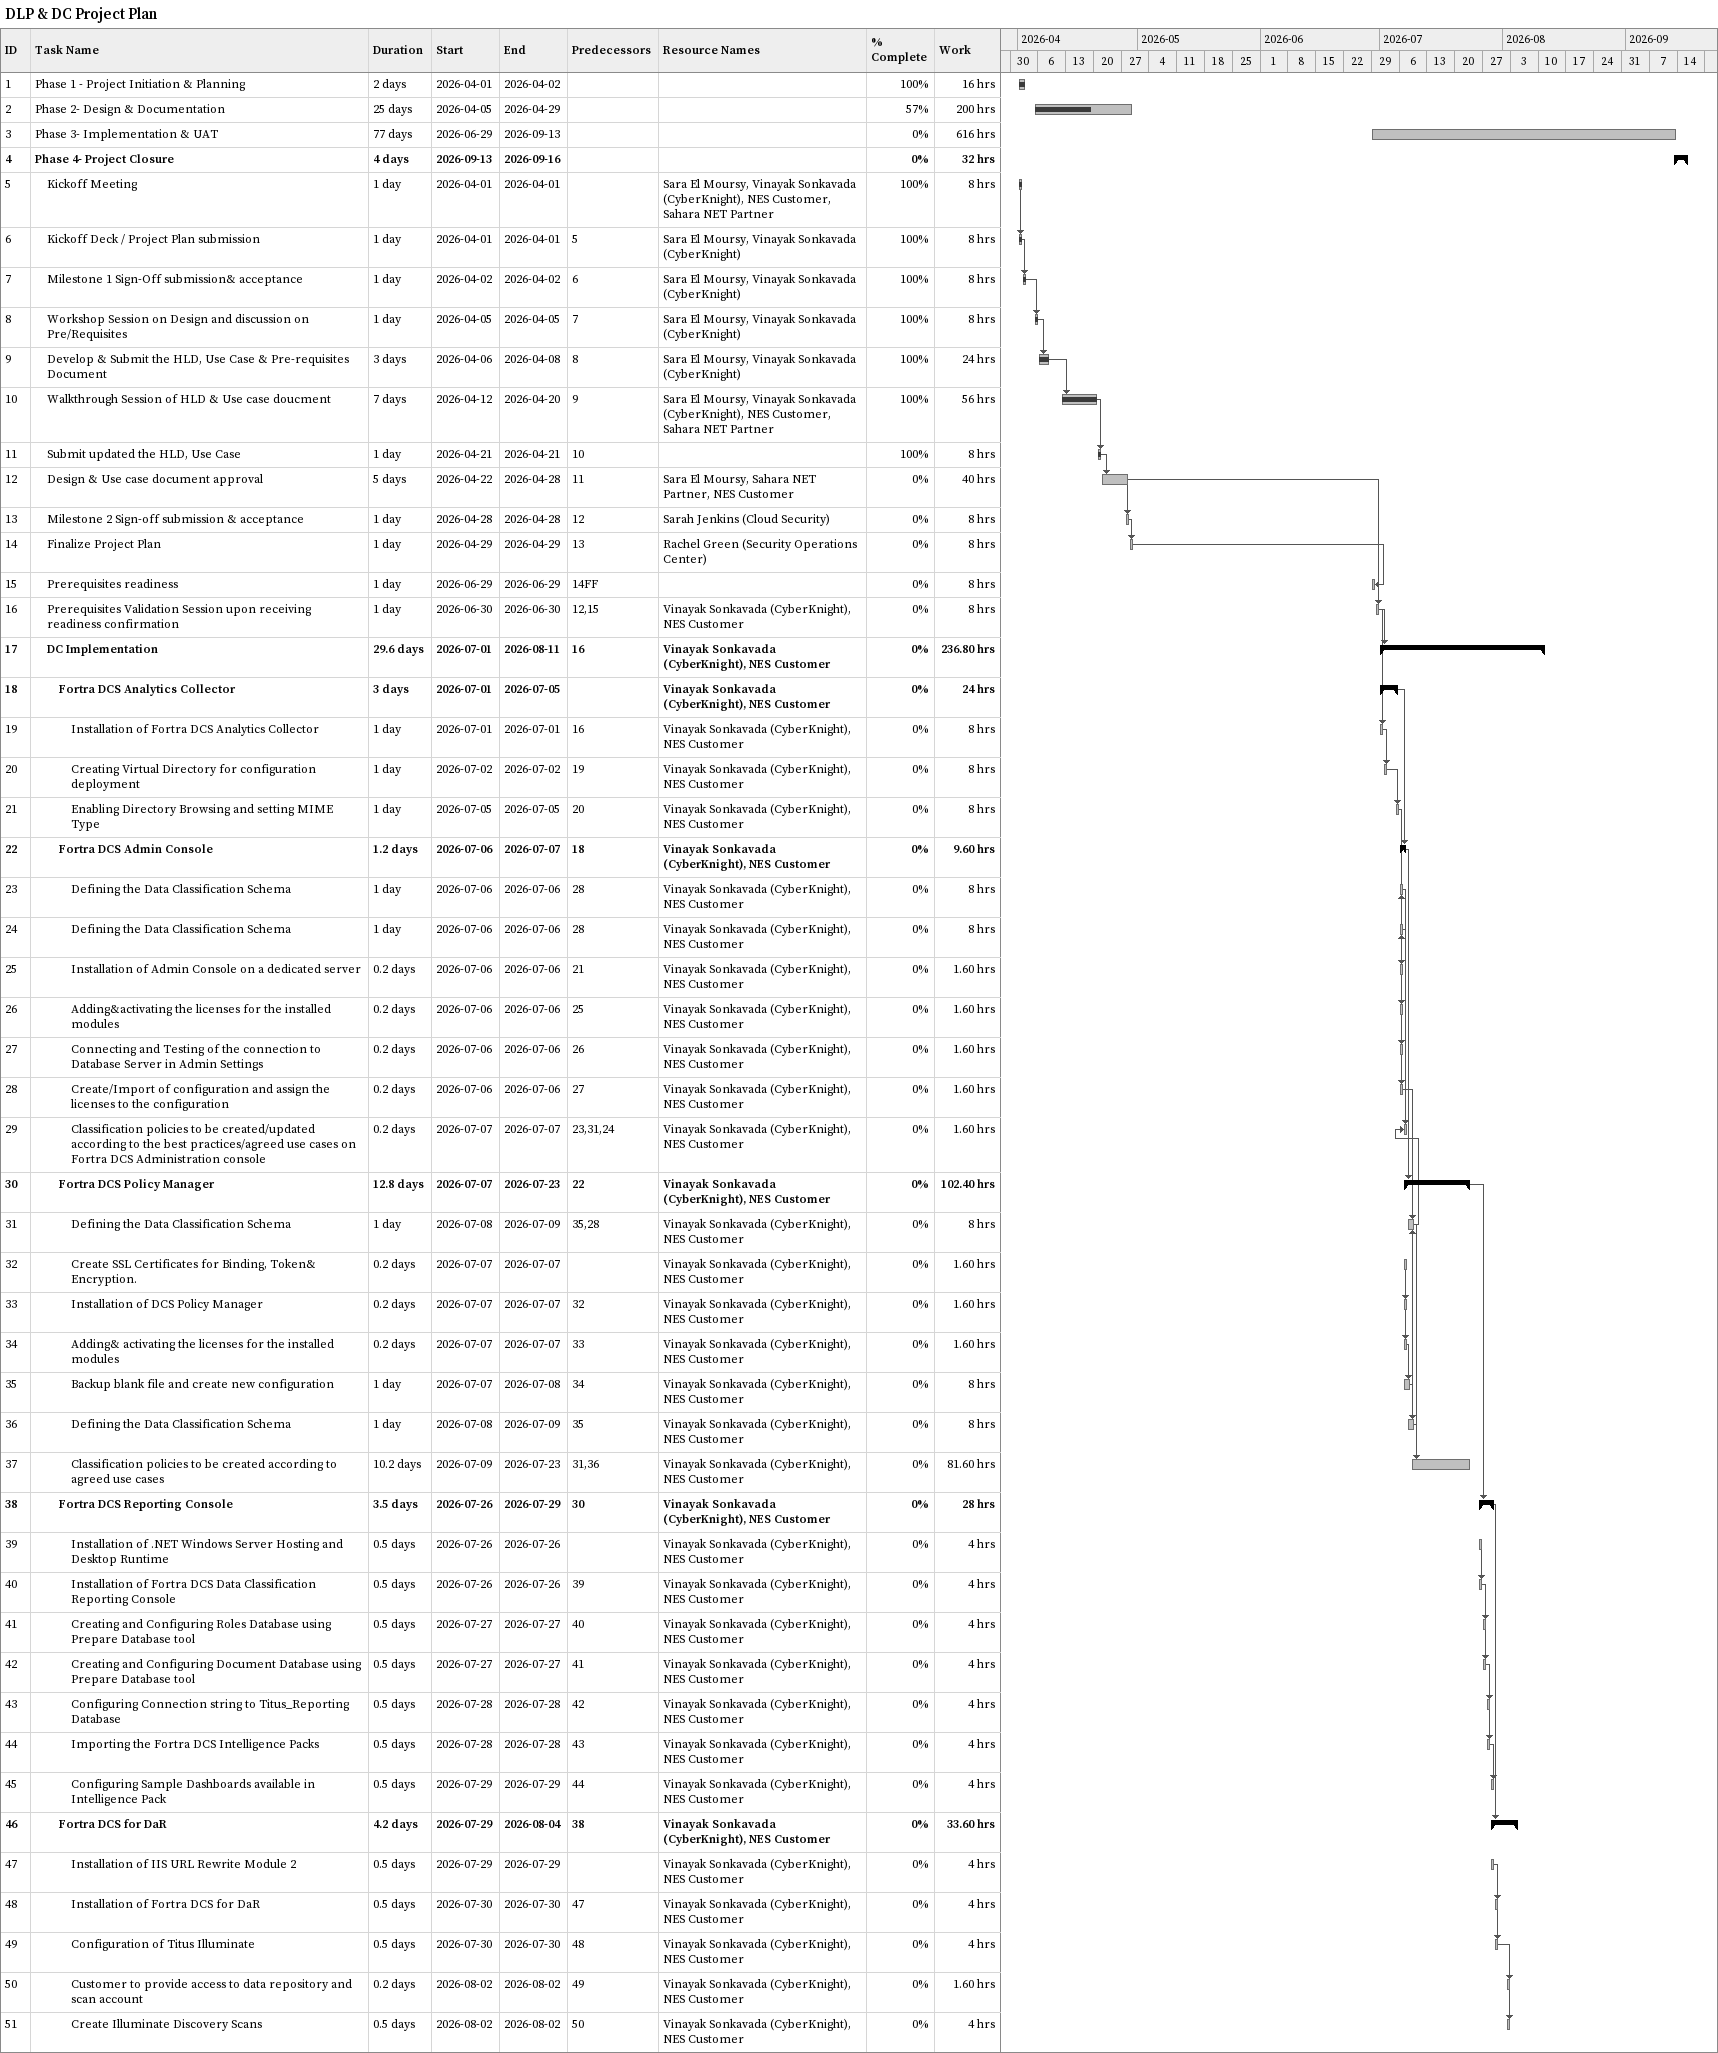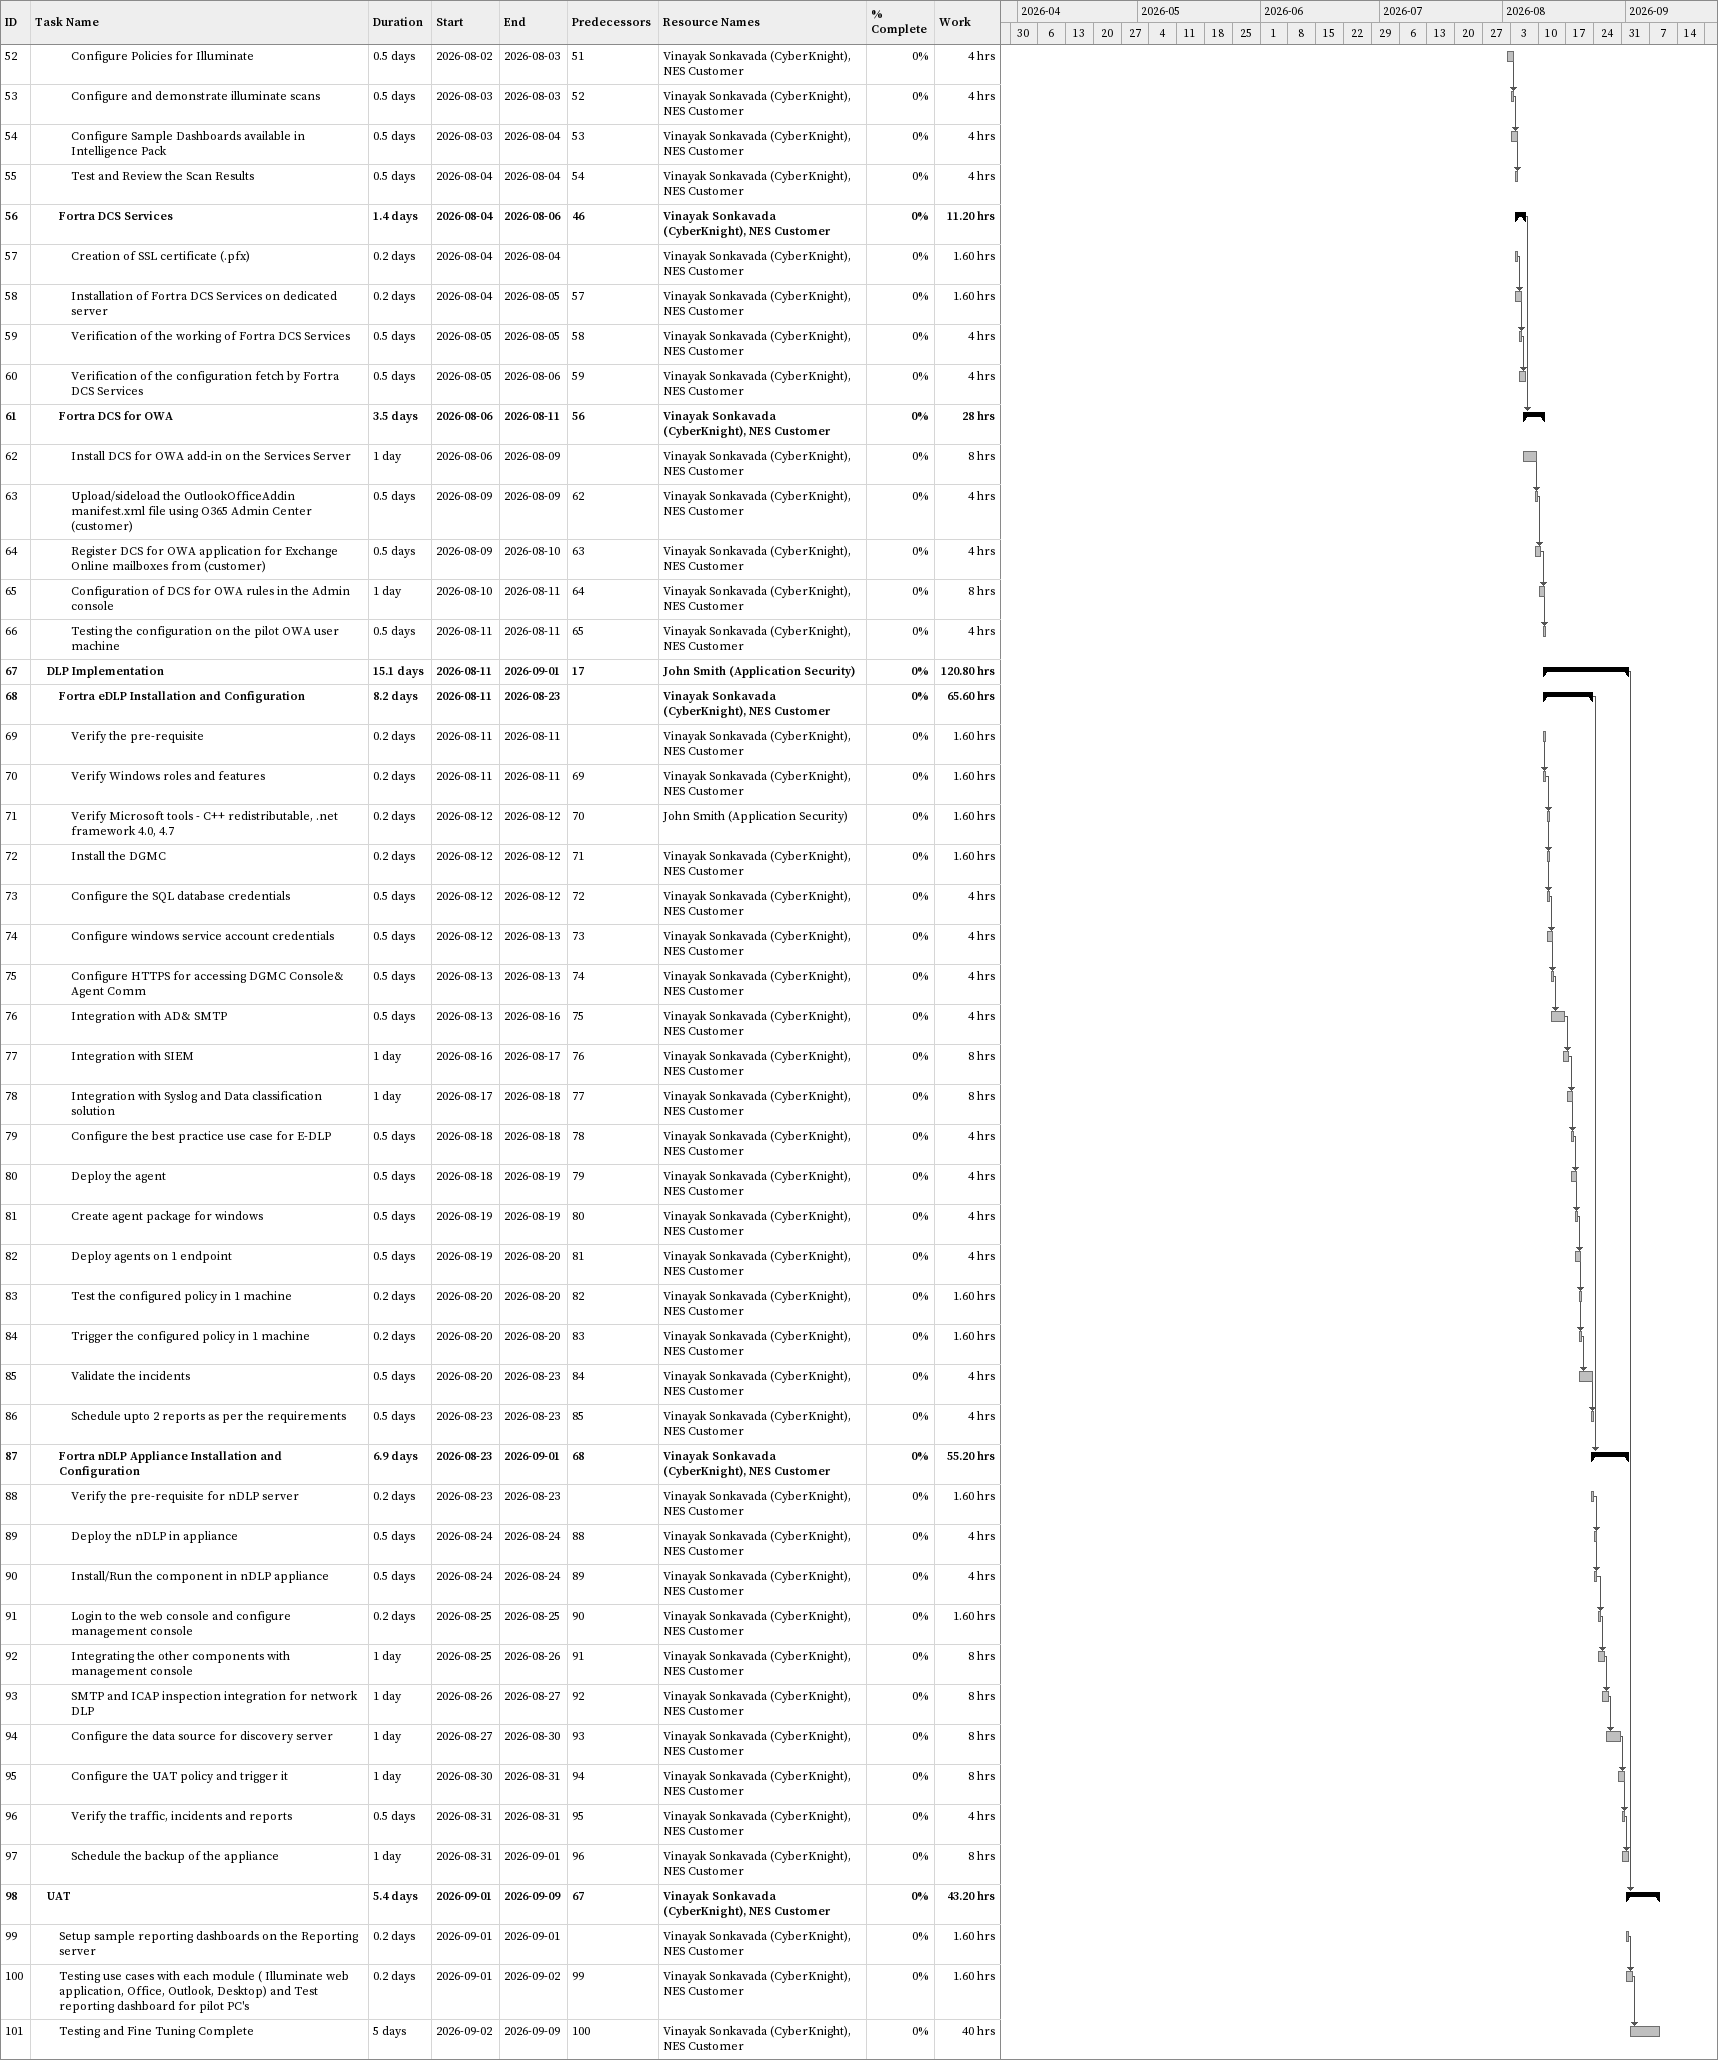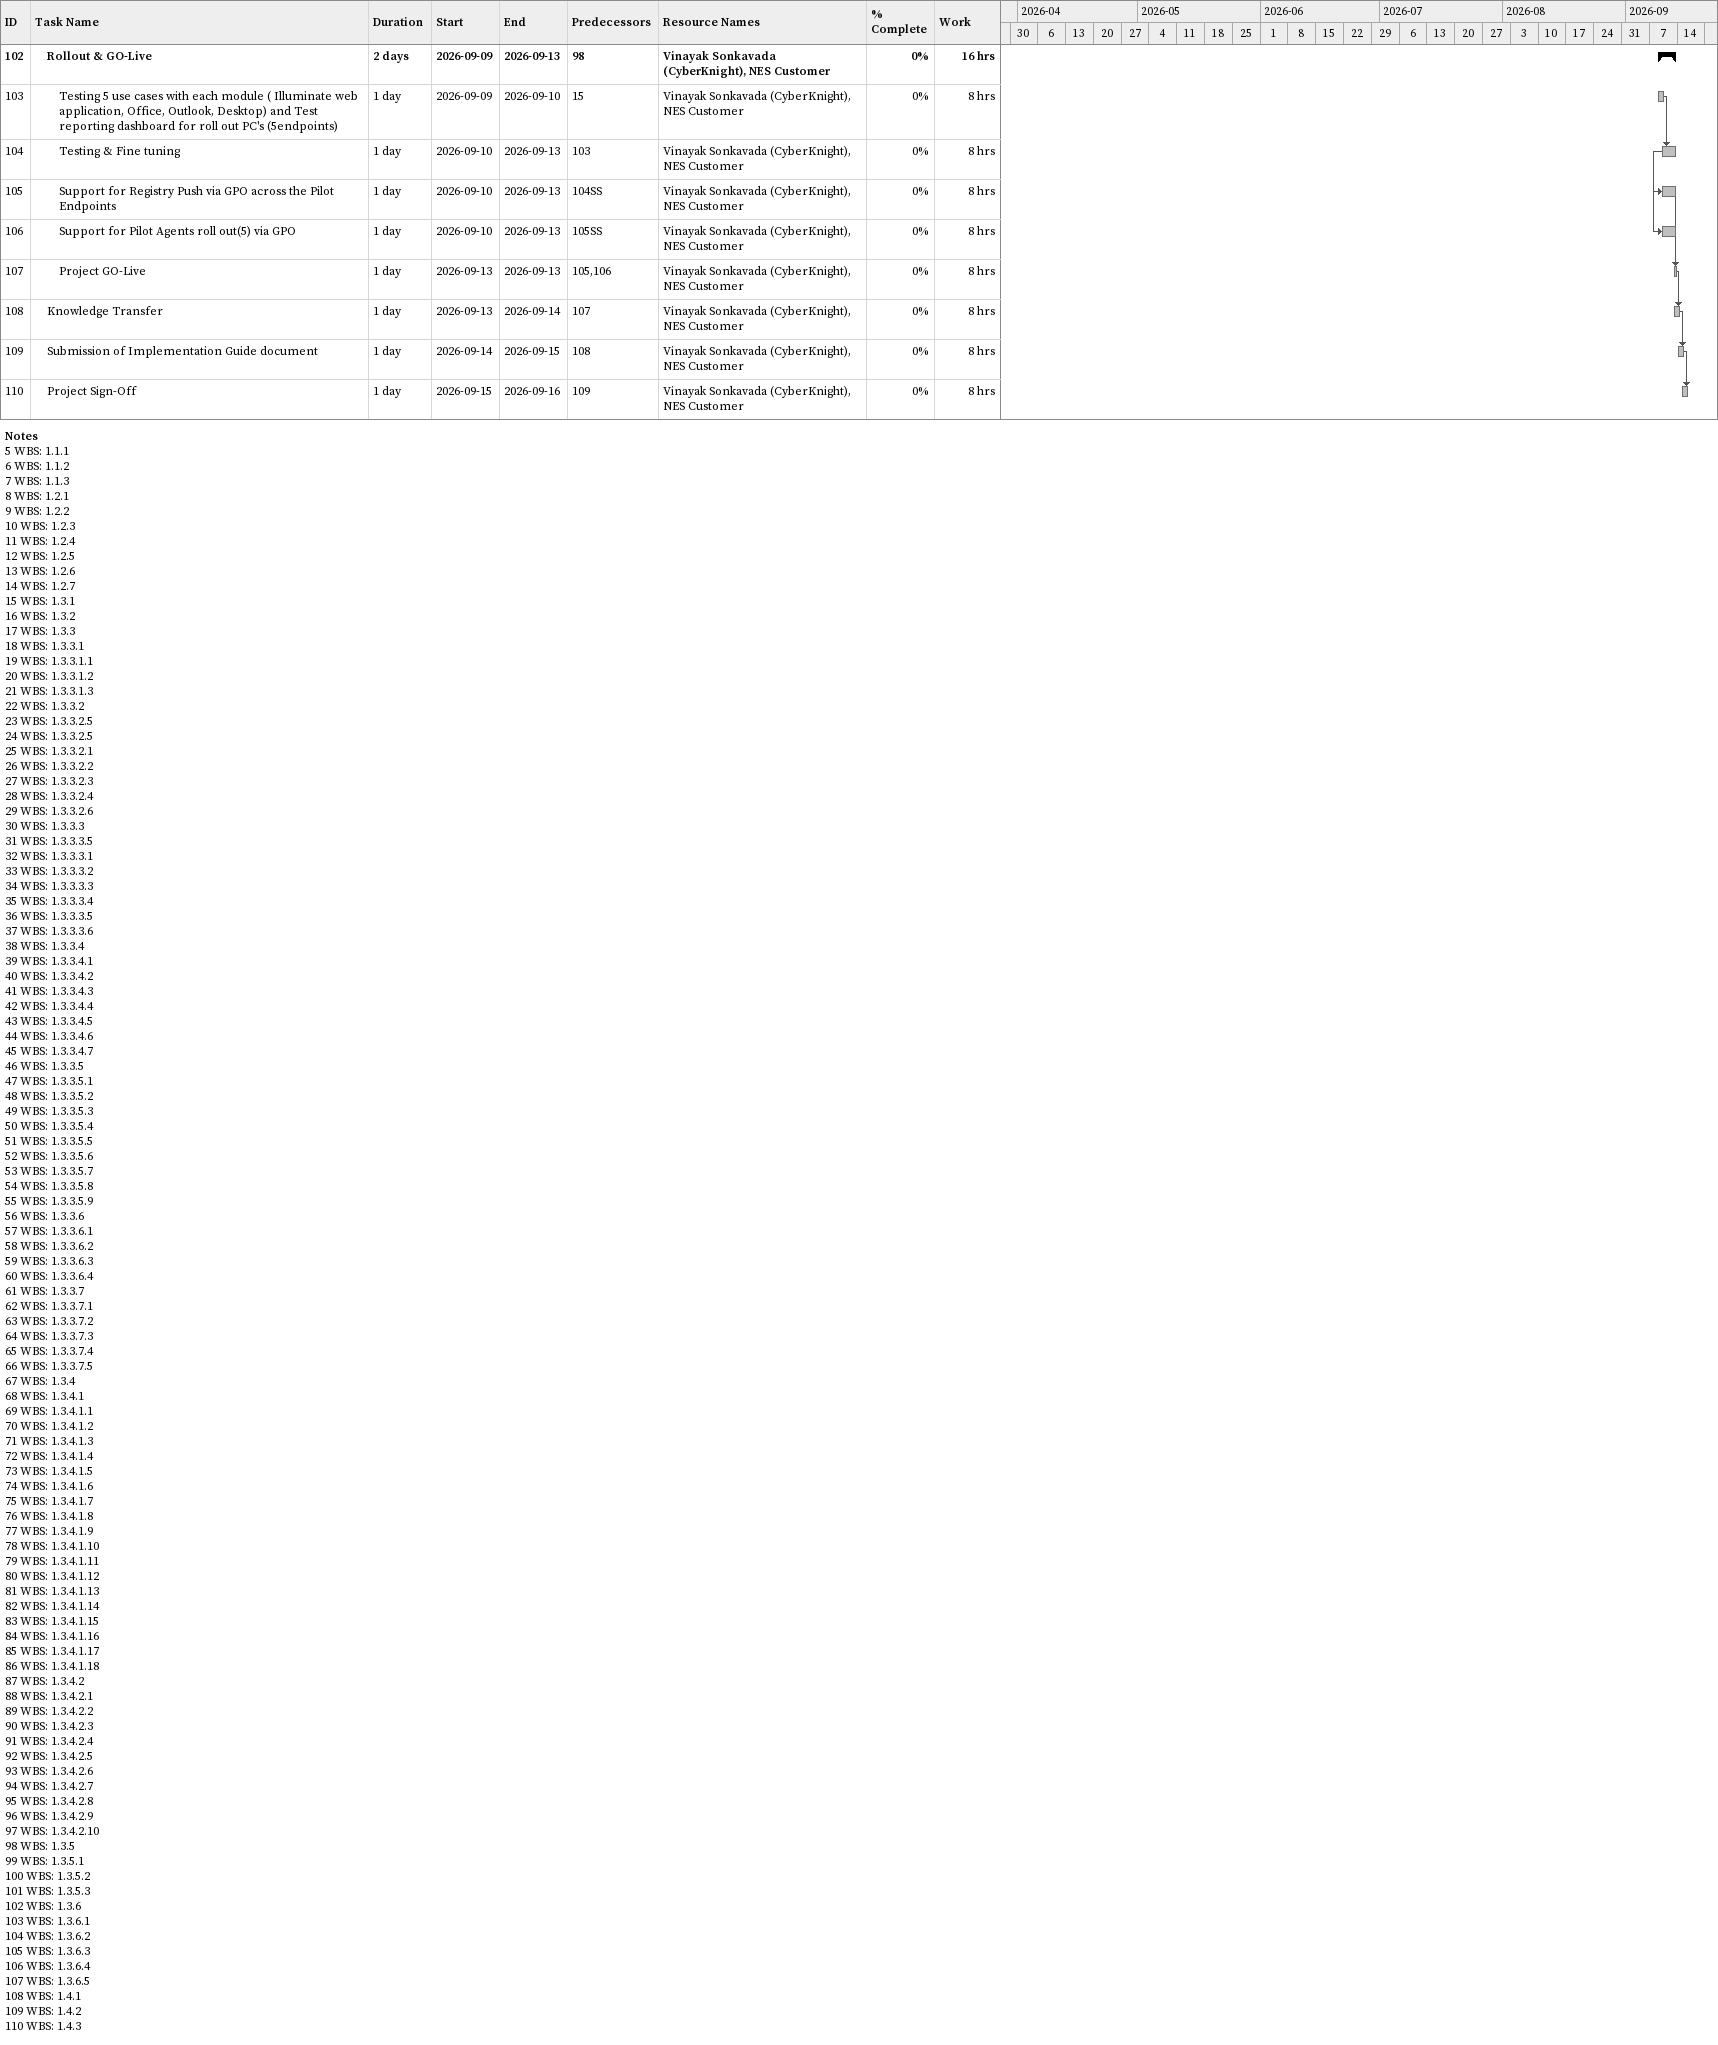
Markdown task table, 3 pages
DLP & DC Project Plan

| ID | Level | Task | Duration | Start | Finish | Predecessors | Resources | % complete | Work (h) |
|---|---|---|---|---|---|---|---|---|---|
| 1 | 1 | Phase 1 - Project Initiation & Planning | 2d | 2026-04-01 | 2026-04-02 |  |  | 100 | 16 |
| 2 | 1 | Phase 2- Design & Documentation | 25d | 2026-04-05 | 2026-04-29 |  |  | 57 | 200 |
| 3 | 1 | Phase 3- Implementation & UAT | 77d | 2026-06-29 | 2026-09-13 |  |  | 0 | 616 |
| 4 | 1 | **Phase 4- Project Closure** | 4d | 2026-09-13 | 2026-09-16 |  |  | 0 | 32 |
| 5 | 2 | Kickoff Meeting | 1d | 2026-04-01 | 2026-04-01 |  | Sara El Moursy, Vinayak Sonkavada (CyberKnight), NES Customer, Sahara NET Partner | 100 | 8 |
| 6 | 2 | Kickoff Deck / Project Plan submission | 1d | 2026-04-01 | 2026-04-01 | 5 | Sara El Moursy, Vinayak Sonkavada (CyberKnight) | 100 | 8 |
| 7 | 2 | Milestone 1 Sign-Off submission& acceptance | 1d | 2026-04-02 | 2026-04-02 | 6 | Sara El Moursy, Vinayak Sonkavada (CyberKnight) | 100 | 8 |
| 8 | 2 | Workshop Session on Design and discussion on Pre/Requisites | 1d | 2026-04-05 | 2026-04-05 | 7 | Sara El Moursy, Vinayak Sonkavada (CyberKnight) | 100 | 8 |
| 9 | 2 | Develop & Submit the HLD, Use Case & Pre-requisites Document | 3d | 2026-04-06 | 2026-04-08 | 8 | Sara El Moursy, Vinayak Sonkavada (CyberKnight) | 100 | 24 |
| 10 | 2 | Walkthrough Session of HLD & Use case doucment | 7d | 2026-04-12 | 2026-04-20 | 9 | Sara El Moursy, Vinayak Sonkavada (CyberKnight), NES Customer, Sahara NET Partner | 100 | 56 |
| 11 | 2 | Submit updated the HLD, Use Case | 1d | 2026-04-21 | 2026-04-21 | 10 |  | 100 | 8 |
| 12 | 2 | Design & Use case document approval | 5d | 2026-04-22 | 2026-04-28 | 11 | Sara El Moursy, Sahara NET Partner, NES Customer | 0 | 40 |
| 13 | 2 | Milestone 2 Sign-off submission & acceptance | 1d | 2026-04-28 | 2026-04-28 | 12 | Sarah Jenkins (Cloud Security) | 0 | 8 |
| 14 | 2 | Finalize Project Plan | 1d | 2026-04-29 | 2026-04-29 | 13 | Rachel Green (Security Operations Center) | 0 | 8 |
| 15 | 2 | Prerequisites readiness | 1d | 2026-06-29 | 2026-06-29 | 14FF |  | 0 | 8 |
| 16 | 2 | Prerequisites Validation Session upon receiving readiness confirmation | 1d | 2026-06-30 | 2026-06-30 | 12, 15 | Vinayak Sonkavada (CyberKnight), NES Customer | 0 | 8 |
| 17 | 2 | **DC Implementation** | 29.6d | 2026-07-01 | 2026-08-11 | 16 | Vinayak Sonkavada (CyberKnight), NES Customer | 0 | 236.80 |
| 18 | 3 | **Fortra DCS Analytics Collector** | 3d | 2026-07-01 | 2026-07-05 |  | Vinayak Sonkavada (CyberKnight), NES Customer | 0 | 24 |
| 19 | 4 | Installation of Fortra DCS Analytics Collector | 1d | 2026-07-01 | 2026-07-01 | 16 | Vinayak Sonkavada (CyberKnight), NES Customer | 0 | 8 |
| 20 | 4 | Creating Virtual Directory for configuration deployment | 1d | 2026-07-02 | 2026-07-02 | 19 | Vinayak Sonkavada (CyberKnight), NES Customer | 0 | 8 |
| 21 | 4 | Enabling Directory Browsing and setting MIME Type | 1d | 2026-07-05 | 2026-07-05 | 20 | Vinayak Sonkavada (CyberKnight), NES Customer | 0 | 8 |
| 22 | 3 | **Fortra DCS Admin Console** | 1.2d | 2026-07-06 | 2026-07-07 | 18 | Vinayak Sonkavada (CyberKnight), NES Customer | 0 | 9.60 |
| 23 | 4 | Defining the Data Classification Schema | 1d | 2026-07-06 | 2026-07-06 | 28 | Vinayak Sonkavada (CyberKnight), NES Customer | 0 | 8 |
| 24 | 4 | Defining the Data Classification Schema | 1d | 2026-07-06 | 2026-07-06 | 28 | Vinayak Sonkavada (CyberKnight), NES Customer | 0 | 8 |
| 25 | 4 | Installation of Admin Console on a dedicated server | 0.2d | 2026-07-06 | 2026-07-06 | 21 | Vinayak Sonkavada (CyberKnight), NES Customer | 0 | 1.60 |
| 26 | 4 | Adding&activating the licenses for the installed modules | 0.2d | 2026-07-06 | 2026-07-06 | 25 | Vinayak Sonkavada (CyberKnight), NES Customer | 0 | 1.60 |
| 27 | 4 | Connecting and Testing of the connection to Database Server in Admin Settings | 0.2d | 2026-07-06 | 2026-07-06 | 26 | Vinayak Sonkavada (CyberKnight), NES Customer | 0 | 1.60 |
| 28 | 4 | Create/Import of configuration and assign the licenses to the configuration | 0.2d | 2026-07-06 | 2026-07-06 | 27 | Vinayak Sonkavada (CyberKnight), NES Customer | 0 | 1.60 |
| 29 | 4 | Classification policies to be created/updated according to the best practices/agreed use cases on Fortra DCS Administration console | 0.2d | 2026-07-07 | 2026-07-07 | 23, 31, 24 | Vinayak Sonkavada (CyberKnight), NES Customer | 0 | 1.60 |
| 30 | 3 | **Fortra DCS Policy Manager** | 12.8d | 2026-07-07 | 2026-07-23 | 22 | Vinayak Sonkavada (CyberKnight), NES Customer | 0 | 102.40 |
| 31 | 4 | Defining the Data Classification Schema | 1d | 2026-07-08 | 2026-07-09 | 35, 28 | Vinayak Sonkavada (CyberKnight), NES Customer | 0 | 8 |
| 32 | 4 | Create SSL Certificates for Binding, Token& Encryption. | 0.2d | 2026-07-07 | 2026-07-07 |  | Vinayak Sonkavada (CyberKnight), NES Customer | 0 | 1.60 |
| 33 | 4 | Installation of DCS Policy Manager | 0.2d | 2026-07-07 | 2026-07-07 | 32 | Vinayak Sonkavada (CyberKnight), NES Customer | 0 | 1.60 |
| 34 | 4 | Adding& activating the licenses for the installed modules | 0.2d | 2026-07-07 | 2026-07-07 | 33 | Vinayak Sonkavada (CyberKnight), NES Customer | 0 | 1.60 |
| 35 | 4 | Backup blank file and create new configuration | 1d | 2026-07-07 | 2026-07-08 | 34 | Vinayak Sonkavada (CyberKnight), NES Customer | 0 | 8 |
| 36 | 4 | Defining the Data Classification Schema | 1d | 2026-07-08 | 2026-07-09 | 35 | Vinayak Sonkavada (CyberKnight), NES Customer | 0 | 8 |
| 37 | 4 | Classification policies to be created according to agreed use cases | 10.2d | 2026-07-09 | 2026-07-23 | 31, 36 | Vinayak Sonkavada (CyberKnight), NES Customer | 0 | 81.60 |
| 38 | 3 | **Fortra DCS Reporting Console** | 3.5d | 2026-07-26 | 2026-07-29 | 30 | Vinayak Sonkavada (CyberKnight), NES Customer | 0 | 28 |
| 39 | 4 | Installation of .NET Windows Server Hosting and Desktop Runtime | 0.5d | 2026-07-26 | 2026-07-26 |  | Vinayak Sonkavada (CyberKnight), NES Customer | 0 | 4 |
| 40 | 4 | Installation of Fortra DCS Data Classification Reporting Console | 0.5d | 2026-07-26 | 2026-07-26 | 39 | Vinayak Sonkavada (CyberKnight), NES Customer | 0 | 4 |
| 41 | 4 | Creating and Configuring Roles Database using Prepare Database tool | 0.5d | 2026-07-27 | 2026-07-27 | 40 | Vinayak Sonkavada (CyberKnight), NES Customer | 0 | 4 |
| 42 | 4 | Creating and Configuring Document Database using Prepare Database tool | 0.5d | 2026-07-27 | 2026-07-27 | 41 | Vinayak Sonkavada (CyberKnight), NES Customer | 0 | 4 |
| 43 | 4 | Configuring Connection string to Titus_Reporting Database | 0.5d | 2026-07-28 | 2026-07-28 | 42 | Vinayak Sonkavada (CyberKnight), NES Customer | 0 | 4 |
| 44 | 4 | Importing the Fortra DCS Intelligence Packs | 0.5d | 2026-07-28 | 2026-07-28 | 43 | Vinayak Sonkavada (CyberKnight), NES Customer | 0 | 4 |
| 45 | 4 | Configuring Sample Dashboards available in Intelligence Pack | 0.5d | 2026-07-29 | 2026-07-29 | 44 | Vinayak Sonkavada (CyberKnight), NES Customer | 0 | 4 |
| 46 | 3 | **Fortra DCS for DaR** | 4.2d | 2026-07-29 | 2026-08-04 | 38 | Vinayak Sonkavada (CyberKnight), NES Customer | 0 | 33.60 |
| 47 | 4 | Installation of IIS URL Rewrite Module 2 | 0.5d | 2026-07-29 | 2026-07-29 |  | Vinayak Sonkavada (CyberKnight), NES Customer | 0 | 4 |
| 48 | 4 | Installation of Fortra DCS for DaR | 0.5d | 2026-07-30 | 2026-07-30 | 47 | Vinayak Sonkavada (CyberKnight), NES Customer | 0 | 4 |
| 49 | 4 | Configuration of Titus Illuminate | 0.5d | 2026-07-30 | 2026-07-30 | 48 | Vinayak Sonkavada (CyberKnight), NES Customer | 0 | 4 |
| 50 | 4 | Customer to provide access to data repository and scan account | 0.2d | 2026-08-02 | 2026-08-02 | 49 | Vinayak Sonkavada (CyberKnight), NES Customer | 0 | 1.60 |
| 51 | 4 | Create Illuminate Discovery Scans | 0.5d | 2026-08-02 | 2026-08-02 | 50 | Vinayak Sonkavada (CyberKnight), NES Customer | 0 | 4 |
| 52 | 4 | Configure Policies for Illuminate | 0.5d | 2026-08-02 | 2026-08-03 | 51 | Vinayak Sonkavada (CyberKnight), NES Customer | 0 | 4 |
| 53 | 4 | Configure and demonstrate illuminate scans | 0.5d | 2026-08-03 | 2026-08-03 | 52 | Vinayak Sonkavada (CyberKnight), NES Customer | 0 | 4 |
| 54 | 4 | Configure Sample Dashboards available in Intelligence Pack | 0.5d | 2026-08-03 | 2026-08-04 | 53 | Vinayak Sonkavada (CyberKnight), NES Customer | 0 | 4 |
| 55 | 4 | Test and Review the Scan Results | 0.5d | 2026-08-04 | 2026-08-04 | 54 | Vinayak Sonkavada (CyberKnight), NES Customer | 0 | 4 |
| 56 | 3 | **Fortra DCS Services** | 1.4d | 2026-08-04 | 2026-08-06 | 46 | Vinayak Sonkavada (CyberKnight), NES Customer | 0 | 11.20 |
| 57 | 4 | Creation of SSL certificate (.pfx) | 0.2d | 2026-08-04 | 2026-08-04 |  | Vinayak Sonkavada (CyberKnight), NES Customer | 0 | 1.60 |
| 58 | 4 | Installation of Fortra DCS Services on dedicated server | 0.2d | 2026-08-04 | 2026-08-05 | 57 | Vinayak Sonkavada (CyberKnight), NES Customer | 0 | 1.60 |
| 59 | 4 | Verification of the working of Fortra DCS Services | 0.5d | 2026-08-05 | 2026-08-05 | 58 | Vinayak Sonkavada (CyberKnight), NES Customer | 0 | 4 |
| 60 | 4 | Verification of the configuration fetch by Fortra DCS Services | 0.5d | 2026-08-05 | 2026-08-06 | 59 | Vinayak Sonkavada (CyberKnight), NES Customer | 0 | 4 |
| 61 | 3 | **Fortra DCS for OWA** | 3.5d | 2026-08-06 | 2026-08-11 | 56 | Vinayak Sonkavada (CyberKnight), NES Customer | 0 | 28 |
| 62 | 4 | Install DCS for OWA add-in on the Services Server | 1d | 2026-08-06 | 2026-08-09 |  | Vinayak Sonkavada (CyberKnight), NES Customer | 0 | 8 |
| 63 | 4 | Upload/sideload the OutlookOfficeAddin manifest.xml file using O365 Admin Center (customer) | 0.5d | 2026-08-09 | 2026-08-09 | 62 | Vinayak Sonkavada (CyberKnight), NES Customer | 0 | 4 |
| 64 | 4 | Register DCS for OWA application for Exchange Online mailboxes from (customer) | 0.5d | 2026-08-09 | 2026-08-10 | 63 | Vinayak Sonkavada (CyberKnight), NES Customer | 0 | 4 |
| 65 | 4 | Configuration of DCS for OWA rules in the Admin console | 1d | 2026-08-10 | 2026-08-11 | 64 | Vinayak Sonkavada (CyberKnight), NES Customer | 0 | 8 |
| 66 | 4 | Testing the configuration on the pilot OWA user machine | 0.5d | 2026-08-11 | 2026-08-11 | 65 | Vinayak Sonkavada (CyberKnight), NES Customer | 0 | 4 |
| 67 | 2 | **DLP Implementation** | 15.1d | 2026-08-11 | 2026-09-01 | 17 | John Smith (Application Security) | 0 | 120.80 |
| 68 | 3 | **Fortra eDLP Installation and Configuration** | 8.2d | 2026-08-11 | 2026-08-23 |  | Vinayak Sonkavada (CyberKnight), NES Customer | 0 | 65.60 |
| 69 | 4 | Verify the pre-requisite | 0.2d | 2026-08-11 | 2026-08-11 |  | Vinayak Sonkavada (CyberKnight), NES Customer | 0 | 1.60 |
| 70 | 4 | Verify Windows roles and features | 0.2d | 2026-08-11 | 2026-08-11 | 69 | Vinayak Sonkavada (CyberKnight), NES Customer | 0 | 1.60 |
| 71 | 4 | Verify Microsoft tools - C++ redistributable, .net framework 4.0, 4.7 | 0.2d | 2026-08-12 | 2026-08-12 | 70 | John Smith (Application Security) | 0 | 1.60 |
| 72 | 4 | Install the DGMC | 0.2d | 2026-08-12 | 2026-08-12 | 71 | Vinayak Sonkavada (CyberKnight), NES Customer | 0 | 1.60 |
| 73 | 4 | Configure the SQL database credentials | 0.5d | 2026-08-12 | 2026-08-12 | 72 | Vinayak Sonkavada (CyberKnight), NES Customer | 0 | 4 |
| 74 | 4 | Configure windows service account credentials | 0.5d | 2026-08-12 | 2026-08-13 | 73 | Vinayak Sonkavada (CyberKnight), NES Customer | 0 | 4 |
| 75 | 4 | Configure HTTPS for accessing DGMC Console& Agent Comm | 0.5d | 2026-08-13 | 2026-08-13 | 74 | Vinayak Sonkavada (CyberKnight), NES Customer | 0 | 4 |
| 76 | 4 | Integration with AD& SMTP | 0.5d | 2026-08-13 | 2026-08-16 | 75 | Vinayak Sonkavada (CyberKnight), NES Customer | 0 | 4 |
| 77 | 4 | Integration with SIEM | 1d | 2026-08-16 | 2026-08-17 | 76 | Vinayak Sonkavada (CyberKnight), NES Customer | 0 | 8 |
| 78 | 4 | Integration with Syslog and Data classification solution | 1d | 2026-08-17 | 2026-08-18 | 77 | Vinayak Sonkavada (CyberKnight), NES Customer | 0 | 8 |
| 79 | 4 | Configure the best practice use case for E-DLP | 0.5d | 2026-08-18 | 2026-08-18 | 78 | Vinayak Sonkavada (CyberKnight), NES Customer | 0 | 4 |
| 80 | 4 | Deploy the agent | 0.5d | 2026-08-18 | 2026-08-19 | 79 | Vinayak Sonkavada (CyberKnight), NES Customer | 0 | 4 |
| 81 | 4 | Create agent package for windows | 0.5d | 2026-08-19 | 2026-08-19 | 80 | Vinayak Sonkavada (CyberKnight), NES Customer | 0 | 4 |
| 82 | 4 | Deploy agents on 1 endpoint | 0.5d | 2026-08-19 | 2026-08-20 | 81 | Vinayak Sonkavada (CyberKnight), NES Customer | 0 | 4 |
| 83 | 4 | Test the configured policy in 1 machine | 0.2d | 2026-08-20 | 2026-08-20 | 82 | Vinayak Sonkavada (CyberKnight), NES Customer | 0 | 1.60 |
| 84 | 4 | Trigger the configured policy in 1 machine | 0.2d | 2026-08-20 | 2026-08-20 | 83 | Vinayak Sonkavada (CyberKnight), NES Customer | 0 | 1.60 |
| 85 | 4 | Validate the incidents | 0.5d | 2026-08-20 | 2026-08-23 | 84 | Vinayak Sonkavada (CyberKnight), NES Customer | 0 | 4 |
| 86 | 4 | Schedule upto 2 reports as per the requirements | 0.5d | 2026-08-23 | 2026-08-23 | 85 | Vinayak Sonkavada (CyberKnight), NES Customer | 0 | 4 |
| 87 | 3 | **Fortra nDLP Appliance Installation and Configuration** | 6.9d | 2026-08-23 | 2026-09-01 | 68 | Vinayak Sonkavada (CyberKnight), NES Customer | 0 | 55.20 |
| 88 | 4 | Verify the pre-requisite for nDLP server | 0.2d | 2026-08-23 | 2026-08-23 |  | Vinayak Sonkavada (CyberKnight), NES Customer | 0 | 1.60 |
| 89 | 4 | Deploy the nDLP in appliance | 0.5d | 2026-08-24 | 2026-08-24 | 88 | Vinayak Sonkavada (CyberKnight), NES Customer | 0 | 4 |
| 90 | 4 | Install/Run the component in nDLP appliance | 0.5d | 2026-08-24 | 2026-08-24 | 89 | Vinayak Sonkavada (CyberKnight), NES Customer | 0 | 4 |
| 91 | 4 | Login to the web console and configure management console | 0.2d | 2026-08-25 | 2026-08-25 | 90 | Vinayak Sonkavada (CyberKnight), NES Customer | 0 | 1.60 |
| 92 | 4 | Integrating the other components with management console | 1d | 2026-08-25 | 2026-08-26 | 91 | Vinayak Sonkavada (CyberKnight), NES Customer | 0 | 8 |
| 93 | 4 | SMTP and ICAP inspection integration for network DLP | 1d | 2026-08-26 | 2026-08-27 | 92 | Vinayak Sonkavada (CyberKnight), NES Customer | 0 | 8 |
| 94 | 4 | Configure the data source for discovery server | 1d | 2026-08-27 | 2026-08-30 | 93 | Vinayak Sonkavada (CyberKnight), NES Customer | 0 | 8 |
| 95 | 4 | Configure the UAT policy and trigger it | 1d | 2026-08-30 | 2026-08-31 | 94 | Vinayak Sonkavada (CyberKnight), NES Customer | 0 | 8 |
| 96 | 4 | Verify the traffic, incidents and reports | 0.5d | 2026-08-31 | 2026-08-31 | 95 | Vinayak Sonkavada (CyberKnight), NES Customer | 0 | 4 |
| 97 | 4 | Schedule the backup of the appliance | 1d | 2026-08-31 | 2026-09-01 | 96 | Vinayak Sonkavada (CyberKnight), NES Customer | 0 | 8 |
| 98 | 2 | **UAT** | 5.4d | 2026-09-01 | 2026-09-09 | 67 | Vinayak Sonkavada (CyberKnight), NES Customer | 0 | 43.20 |
| 99 | 3 | Setup sample reporting dashboards on the Reporting server | 0.2d | 2026-09-01 | 2026-09-01 |  | Vinayak Sonkavada (CyberKnight), NES Customer | 0 | 1.60 |
| 100 | 3 | Testing use cases with each module ( Illuminate web application, Office, Outlook, Desktop) and Test reporting dashboard for pilot PC's | 0.2d | 2026-09-01 | 2026-09-02 | 99 | Vinayak Sonkavada (CyberKnight), NES Customer | 0 | 1.60 |
| 101 | 3 | Testing and Fine Tuning Complete | 5d | 2026-09-02 | 2026-09-09 | 100 | Vinayak Sonkavada (CyberKnight), NES Customer | 0 | 40 |
| 102 | 2 | **Rollout & GO-Live** | 2d | 2026-09-09 | 2026-09-13 | 98 | Vinayak Sonkavada (CyberKnight), NES Customer | 0 | 16 |
| 103 | 3 | Testing 5 use cases with each module ( Illuminate web application, Office, Outlook, Desktop) and Test reporting dashboard for roll out PC's (5endpoints) | 1d | 2026-09-09 | 2026-09-10 | 15 | Vinayak Sonkavada (CyberKnight), NES Customer | 0 | 8 |
| 104 | 3 | Testing & Fine tuning | 1d | 2026-09-10 | 2026-09-13 | 103 | Vinayak Sonkavada (CyberKnight), NES Customer | 0 | 8 |
| 105 | 3 | Support for Registry Push via GPO across the Pilot Endpoints | 1d | 2026-09-10 | 2026-09-13 | 104SS | Vinayak Sonkavada (CyberKnight), NES Customer | 0 | 8 |
| 106 | 3 | Support for Pilot Agents roll out(5) via GPO | 1d | 2026-09-10 | 2026-09-13 | 105SS | Vinayak Sonkavada (CyberKnight), NES Customer | 0 | 8 |
| 107 | 3 | Project GO-Live | 1d | 2026-09-13 | 2026-09-13 | 105, 106 | Vinayak Sonkavada (CyberKnight), NES Customer | 0 | 8 |
| 108 | 2 | Knowledge Transfer | 1d | 2026-09-13 | 2026-09-14 | 107 | Vinayak Sonkavada (CyberKnight), NES Customer | 0 | 8 |
| 109 | 2 | Submission of Implementation Guide document | 1d | 2026-09-14 | 2026-09-15 | 108 | Vinayak Sonkavada (CyberKnight), NES Customer | 0 | 8 |
| 110 | 2 | Project Sign-Off | 1d | 2026-09-15 | 2026-09-16 | 109 | Vinayak Sonkavada (CyberKnight), NES Customer | 0 | 8 |

Notes
- 5: WBS: 1.1.1
- 6: WBS: 1.1.2
- 7: WBS: 1.1.3
- 8: WBS: 1.2.1
- 9: WBS: 1.2.2
- 10: WBS: 1.2.3
- 11: WBS: 1.2.4
- 12: WBS: 1.2.5
- 13: WBS: 1.2.6
- 14: WBS: 1.2.7
- 15: WBS: 1.3.1
- 16: WBS: 1.3.2
- 17: WBS: 1.3.3
- 18: WBS: 1.3.3.1
- 19: WBS: 1.3.3.1.1
- 20: WBS: 1.3.3.1.2
- 21: WBS: 1.3.3.1.3
- 22: WBS: 1.3.3.2
- 23: WBS: 1.3.3.2.5
- 24: WBS: 1.3.3.2.5
- 25: WBS: 1.3.3.2.1
- 26: WBS: 1.3.3.2.2
- 27: WBS: 1.3.3.2.3
- 28: WBS: 1.3.3.2.4
- 29: WBS: 1.3.3.2.6
- 30: WBS: 1.3.3.3
- 31: WBS: 1.3.3.3.5
- 32: WBS: 1.3.3.3.1
- 33: WBS: 1.3.3.3.2
- 34: WBS: 1.3.3.3.3
- 35: WBS: 1.3.3.3.4
- 36: WBS: 1.3.3.3.5
- 37: WBS: 1.3.3.3.6
- 38: WBS: 1.3.3.4
- 39: WBS: 1.3.3.4.1
- 40: WBS: 1.3.3.4.2
- 41: WBS: 1.3.3.4.3
- 42: WBS: 1.3.3.4.4
- 43: WBS: 1.3.3.4.5
- 44: WBS: 1.3.3.4.6
- 45: WBS: 1.3.3.4.7
- 46: WBS: 1.3.3.5
- 47: WBS: 1.3.3.5.1
- 48: WBS: 1.3.3.5.2
- 49: WBS: 1.3.3.5.3
- 50: WBS: 1.3.3.5.4
- 51: WBS: 1.3.3.5.5
- 52: WBS: 1.3.3.5.6
- 53: WBS: 1.3.3.5.7
- 54: WBS: 1.3.3.5.8
- 55: WBS: 1.3.3.5.9
- 56: WBS: 1.3.3.6
- 57: WBS: 1.3.3.6.1
- 58: WBS: 1.3.3.6.2
- 59: WBS: 1.3.3.6.3
- 60: WBS: 1.3.3.6.4
- 61: WBS: 1.3.3.7
- 62: WBS: 1.3.3.7.1
- 63: WBS: 1.3.3.7.2
- 64: WBS: 1.3.3.7.3
- 65: WBS: 1.3.3.7.4
- 66: WBS: 1.3.3.7.5
- 67: WBS: 1.3.4
- 68: WBS: 1.3.4.1
- 69: WBS: 1.3.4.1.1
- 70: WBS: 1.3.4.1.2
- 71: WBS: 1.3.4.1.3
- 72: WBS: 1.3.4.1.4
- 73: WBS: 1.3.4.1.5
- 74: WBS: 1.3.4.1.6
- 75: WBS: 1.3.4.1.7
- 76: WBS: 1.3.4.1.8
- 77: WBS: 1.3.4.1.9
- 78: WBS: 1.3.4.1.10
- 79: WBS: 1.3.4.1.11
- 80: WBS: 1.3.4.1.12
- 81: WBS: 1.3.4.1.13
- 82: WBS: 1.3.4.1.14
- 83: WBS: 1.3.4.1.15
- 84: WBS: 1.3.4.1.16
- 85: WBS: 1.3.4.1.17
- 86: WBS: 1.3.4.1.18
- 87: WBS: 1.3.4.2
- 88: WBS: 1.3.4.2.1
- 89: WBS: 1.3.4.2.2
- 90: WBS: 1.3.4.2.3
- 91: WBS: 1.3.4.2.4
- 92: WBS: 1.3.4.2.5
- 93: WBS: 1.3.4.2.6
- 94: WBS: 1.3.4.2.7
- 95: WBS: 1.3.4.2.8
- 96: WBS: 1.3.4.2.9
- 97: WBS: 1.3.4.2.10
- 98: WBS: 1.3.5
- 99: WBS: 1.3.5.1
- 100: WBS: 1.3.5.2
- 101: WBS: 1.3.5.3
- 102: WBS: 1.3.6
- 103: WBS: 1.3.6.1
- 104: WBS: 1.3.6.2
- 105: WBS: 1.3.6.3
- 106: WBS: 1.3.6.4
- 107: WBS: 1.3.6.5
- 108: WBS: 1.4.1
- 109: WBS: 1.4.2
- 110: WBS: 1.4.3
